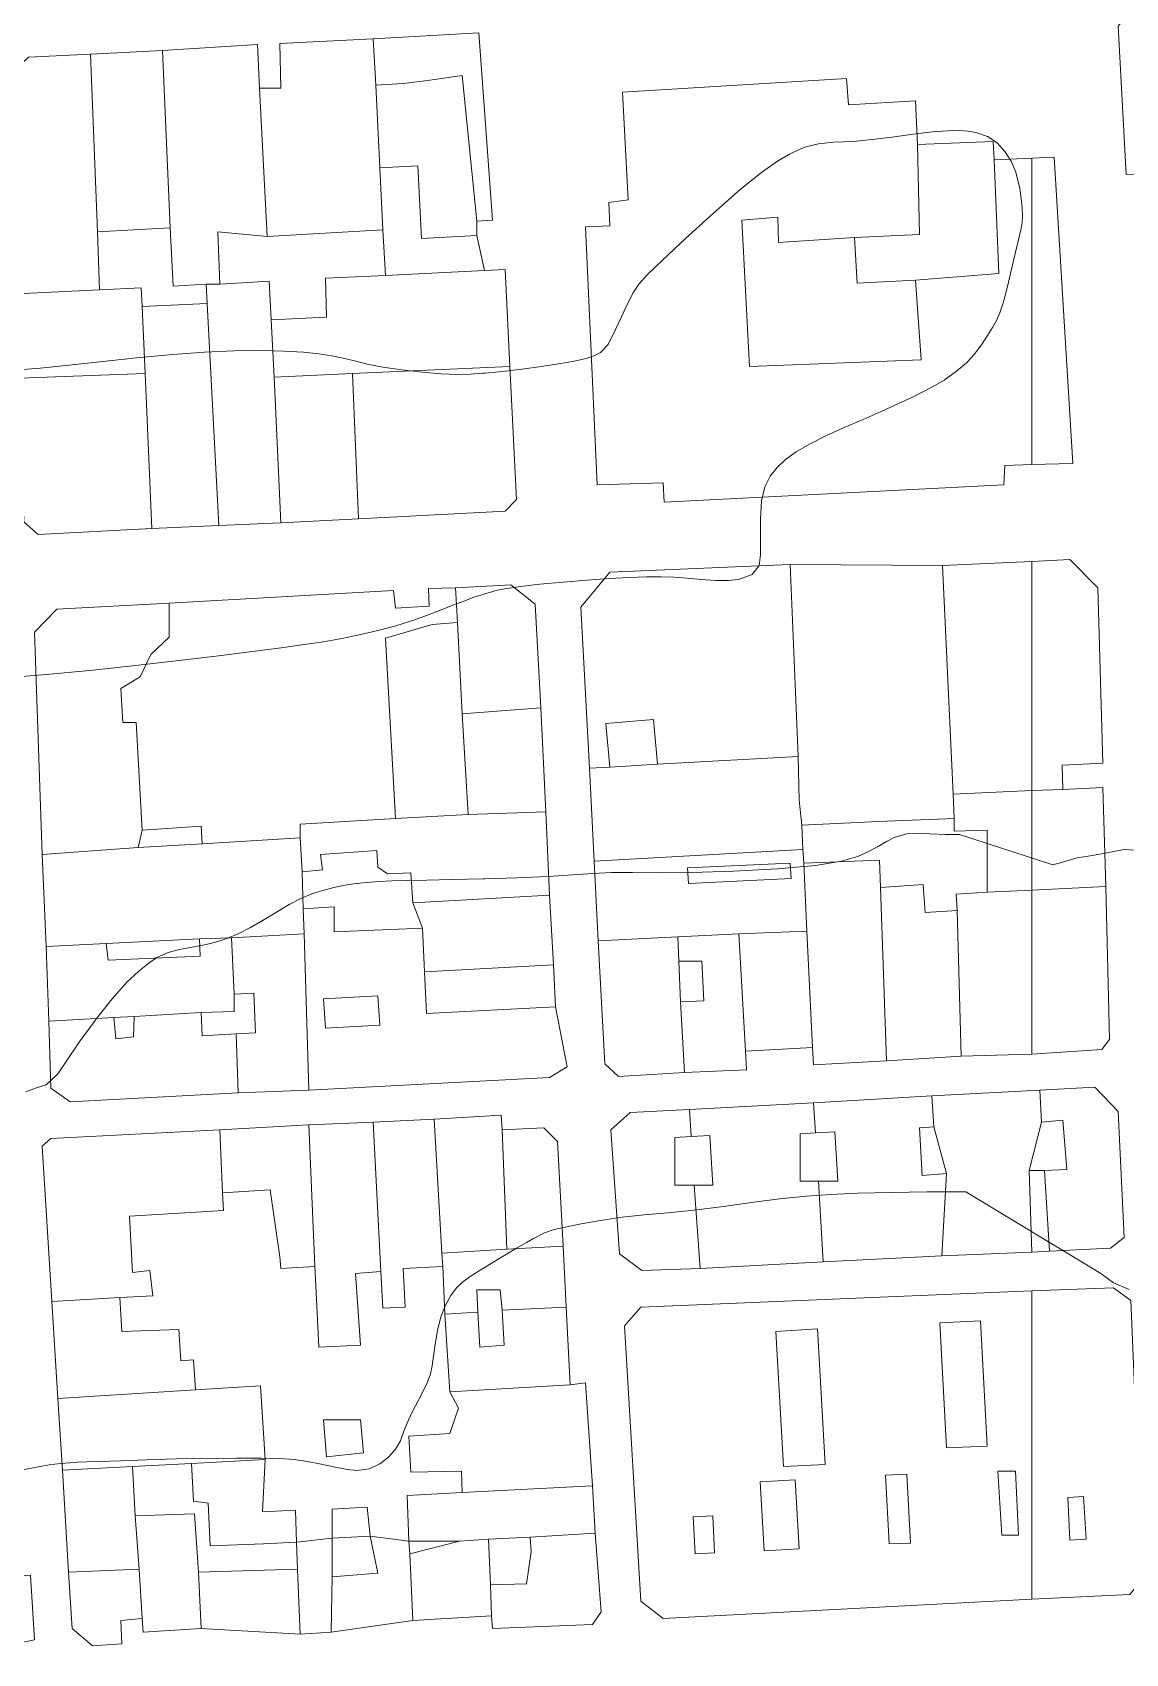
# Model space of a CAD drawing. Header units: kilometres. Extents: x 1172416 to 1173653, y 1051621 to 1052799.
# Drawn here: x 1172868.7 to 1173009.6, y 1052061.4 to 1052270.3 of the extents above; entities that cross this region are included whole.
import ezdxf

# ---------------------------------------------------------------- set-up
doc = ezdxf.new("R2010")
doc.units = ezdxf.units.KM
doc.header["$MEASUREMENT"] = 0
doc.layers.add('edificios', color=44, linetype='Continuous', lineweight=5)
doc.layers.add('terreno', color=7, linetype='Continuous')

msp = doc.modelspace()

# ---------------------------------------------------------------- linework, layer by layer
at = {"layer": 'edificios', "elevation": 50}
for points in [[(1173042.125, 1052253.50001), (1173009.625, 1052252.00001), (1173008.625, 1052271.125), (1173011.625, 1052274.875), (1173040.75, 1052276.625), (1173042.125, 1052253.50001)], [(1172913, 1052263.50001), (1172912.625, 1052269.50001), (1172926.25, 1052270.25001), (1172928, 1052246.125), (1172926, 1052246.00001), (1172924.125, 1052264.75001), (1172919.625, 1052264.125), (1172916.5, 1052263.75001), (1172913, 1052263.50001)], [(1172876.25, 1052267.50001), (1172885.5, 1052268.00001), (1172886.5, 1052245.125), (1172877.125, 1052244.625), (1172876.25, 1052267.50001)], [(1172885.5, 1052268.00001), (1172897.75, 1052268.75001), (1172898, 1052263.125), (1172899, 1052244.00001), (1172892.625, 1052244.625), (1172892.875, 1052237.875), (1172891.125, 1052237.875), (1172886.875, 1052237.625), (1172886.5, 1052245.125), (1172885.5, 1052268.00001)], [(1172913, 1052263.50001), (1172913.5, 1052252.875), (1172913.875, 1052244.875), (1172899, 1052244.00001), (1172898, 1052263.125), (1172900.75, 1052263.125), (1172900.625, 1052268.875), (1172912.625, 1052269.50001), (1172913, 1052263.50001)], [(1172877.125, 1052244.625), (1172877.375, 1052237.125), (1172866.75, 1052236.625), (1172865.875, 1052264.875), (1172868.25, 1052267.125), (1172876.25, 1052267.50001), (1172877.125, 1052244.625)], [(1172913, 1052263.50001), (1172916.5, 1052263.75001), (1172919.625, 1052264.125), (1172924.125, 1052264.75001), (1172926, 1052246.00001), (1172926, 1052244.125), (1172918.875, 1052243.75001), (1172918.375, 1052253.125), (1172913.5, 1052252.875), (1172913, 1052263.50001)], [(1172992.625, 1052253.875), (1172997.5, 1052254.125), (1172997.5, 1052214.625), (1172994, 1052214.50001), (1172993.875, 1052212.00001), (1172950.125, 1052209.75001), (1172950, 1052212.25001), (1172941.5, 1052212.00001), (1172940, 1052245.25001), (1172943.125, 1052245.375), (1172943, 1052248.375), (1172945.5, 1052248.75001), (1172944.75, 1052262.625), (1172973.625, 1052264.375), (1172973.875, 1052261.00001), (1172982.5, 1052261.50001), (1172982.75, 1052255.875), (1172983, 1052244.25001), (1172974.625, 1052243.875), (1172964.875, 1052243.25001), (1172964.75, 1052246.50001), (1172960.125, 1052246.125), (1172961.125, 1052227.25001), (1172983.25, 1052228.125), (1172982.5, 1052238.375), (1172993.25, 1052239.25001), (1172992.625, 1052253.875)], [(1172982.75, 1052255.875), (1172992.5, 1052256.25001), (1172992.625, 1052253.875), (1172993.25, 1052239.25001), (1172982.5, 1052238.375), (1172975, 1052238.00001), (1172974.625, 1052243.875), (1172983, 1052244.25001), (1172982.75, 1052255.875)], [(1172997.5, 1052254.125), (1173000.375, 1052254.25001), (1173002.75, 1052214.75001), (1172997.5, 1052214.625), (1172997.5, 1052254.125)], [(1172913.5, 1052252.875), (1172918.375, 1052253.125), (1172918.875, 1052243.75001), (1172926, 1052244.125), (1172927, 1052239.625), (1172914.25, 1052239.00001), (1172913.875, 1052244.875), (1172913.5, 1052252.875)], [(1172886.5, 1052245.125), (1172886.875, 1052237.625), (1172891.125, 1052237.875), (1172891.25, 1052235.375), (1172882.875, 1052235.00001), (1172882.75, 1052237.375), (1172877.375, 1052237.125), (1172877.125, 1052244.625), (1172886.5, 1052245.125)], [(1172913.875, 1052244.875), (1172914.25, 1052239.00001), (1172906.5, 1052238.625), (1172906.625, 1052233.625), (1172899.5, 1052233.25001), (1172899.25, 1052238.25001), (1172892.875, 1052237.875), (1172892.625, 1052244.625), (1172899, 1052244.00001), (1172913.875, 1052244.875)], [(1172982.5, 1052238.375), (1172983.25, 1052228.125), (1172961.125, 1052227.25001), (1172960.125, 1052246.125), (1172964.75, 1052246.50001), (1172964.875, 1052243.25001), (1172974.625, 1052243.875), (1172975, 1052238.00001), (1172982.5, 1052238.375)], [(1172927, 1052239.625), (1172929.625, 1052239.75001), (1172930.25, 1052227.25001), (1172910, 1052226.375), (1172899.875, 1052225.875), (1172899.5, 1052233.25001), (1172906.625, 1052233.625), (1172906.5, 1052238.625), (1172914.25, 1052239.00001), (1172927, 1052239.625)], [(1172877.375, 1052237.125), (1172882.75, 1052237.375), (1172882.875, 1052235.00001), (1172883.25, 1052226.375), (1172867.125, 1052225.75001), (1172866.75, 1052236.625), (1172877.375, 1052237.125)], [(1172892.875, 1052237.875), (1172899.25, 1052238.25001), (1172899.5, 1052233.25001), (1172899.875, 1052225.875), (1172900.75, 1052207.125), (1172892.75, 1052206.75001), (1172891.25, 1052235.375), (1172891.125, 1052237.875), (1172892.875, 1052237.875)], [(1172891.25, 1052235.375), (1172892.75, 1052206.75001), (1172884.125, 1052206.375), (1172883.25, 1052226.375), (1172882.875, 1052235.00001), (1172891.25, 1052235.375)], [(1172883.25, 1052226.375), (1172884.125, 1052206.375), (1172869.5, 1052205.625), (1172867.625, 1052207.25001), (1172867.125, 1052225.75001), (1172883.25, 1052226.375)], [(1172910, 1052226.375), (1172910.75, 1052207.625), (1172900.75, 1052207.125), (1172899.875, 1052225.875), (1172910, 1052226.375)], [(1172930.25, 1052227.25001), (1172931.125, 1052210.125), (1172929.625, 1052208.625), (1172910.75, 1052207.625), (1172910, 1052226.375), (1172930.25, 1052227.25001)], [(1172966.375, 1052201.75001), (1172967.375, 1052177.00001), (1172949.25, 1052176.00001), (1172948.75, 1052181.75001), (1172942.625, 1052181.25001), (1172943.125, 1052175.625), (1172940.5, 1052175.50001), (1172939.375, 1052196.25001), (1172943.125, 1052200.75001), (1172966.375, 1052201.75001)], [(1172966.375, 1052201.75001), (1172986, 1052201.625), (1172987.375, 1052172.125), (1172987.5, 1052169.00001), (1172977.75, 1052168.625), (1172967.875, 1052168.125), (1172967.5, 1052171.375), (1172967.375, 1052177.00001), (1172966.375, 1052201.75001)], [(1172986, 1052201.625), (1172997.5, 1052202.125), (1172997.5, 1052172.625), (1172987.375, 1052172.125), (1172986, 1052201.625)], [(1172997.5, 1052202.125), (1173002.375, 1052202.375), (1173006, 1052198.75001), (1173006.625, 1052176.125), (1173001.375, 1052175.875), (1173001.5, 1052172.75001), (1172997.5, 1052172.625), (1172997.5, 1052202.125)], [(1172923.5, 1052194.25001), (1172923.25, 1052198.75001), (1172930.375, 1052199.125), (1172933.5, 1052196.625), (1172934.25, 1052183.25001), (1172924.125, 1052182.50001), (1172923.5, 1052194.25001)], [(1172882.875, 1052167.50001), (1172882.375, 1052165.25001), (1172870, 1052164.375), (1172869, 1052193.00001), (1172871.875, 1052196.00001), (1172886.375, 1052196.75001), (1172886.375, 1052192.375), (1172884, 1052190.125), (1172882.625, 1052187.25001), (1172880.125, 1052185.75001), (1172880.375, 1052181.375), (1172882.125, 1052181.375), (1172882.875, 1052167.50001)], [(1172886.375, 1052196.75001), (1172915.25, 1052198.375), (1172915.5, 1052196.125), (1172919.875, 1052196.375), (1172919.75, 1052198.625), (1172923.25, 1052198.75001), (1172923.5, 1052194.25001), (1172920.25, 1052194.00001), (1172914.25, 1052192.25001), (1172915.5, 1052169.00001), (1172903.25, 1052168.25001), (1172903.25, 1052166.50001), (1172890.625, 1052165.75001), (1172890.5, 1052168.00001), (1172882.875, 1052167.50001), (1172882.125, 1052181.375), (1172880.375, 1052181.375), (1172880.125, 1052185.75001), (1172882.625, 1052187.25001), (1172884, 1052190.125), (1172886.375, 1052192.375), (1172886.375, 1052196.75001)], [(1172924.125, 1052182.50001), (1172924.875, 1052169.50001), (1172915.5, 1052169.00001), (1172914.25, 1052192.25001), (1172920.25, 1052194.00001), (1172923.5, 1052194.25001), (1172924.125, 1052182.50001)], [(1172934.25, 1052183.25001), (1172934.875, 1052169.875), (1172924.875, 1052169.50001), (1172924.125, 1052182.50001), (1172934.25, 1052183.25001)], [(1172949.25, 1052176.00001), (1172943.125, 1052175.625), (1172942.625, 1052181.25001), (1172948.75, 1052181.75001), (1172949.25, 1052176.00001)], [(1172967.375, 1052177.00001), (1172967.5, 1052171.375), (1172967.875, 1052168.125), (1172968, 1052165.00001), (1172941.125, 1052163.50001), (1172940.5, 1052175.50001), (1172943.125, 1052175.625), (1172949.25, 1052176.00001), (1172967.375, 1052177.00001)], [(1172997.5, 1052172.625), (1172997.5, 1052159.75001), (1172991.75, 1052159.50001), (1172991.75, 1052167.50001), (1172987.5, 1052167.375), (1172987.5, 1052169.00001), (1172987.375, 1052172.125), (1172997.5, 1052172.625)], [(1173001.5, 1052172.75001), (1173006.625, 1052173.00001), (1173007, 1052160.25001), (1172997.5, 1052159.75001), (1172997.5, 1052172.625), (1173001.5, 1052172.75001)], [(1172934.875, 1052169.875), (1172935.375, 1052159.125), (1172917.75, 1052158.125), (1172917.5, 1052162.00001), (1172914.5, 1052161.875), (1172913.25, 1052162.75001), (1172913.125, 1052164.875), (1172905.875, 1052164.375), (1172906.125, 1052162.375), (1172903.5, 1052162.125), (1172903.25, 1052166.50001), (1172903.25, 1052168.25001), (1172915.5, 1052169.00001), (1172924.875, 1052169.50001), (1172934.875, 1052169.875)], [(1172890.625, 1052165.75001), (1172882.375, 1052165.25001), (1172882.875, 1052167.50001), (1172890.5, 1052168.00001), (1172890.625, 1052165.75001)], [(1172987.5, 1052169.00001), (1172987.5, 1052167.375), (1172991.75, 1052167.50001), (1172991.75, 1052159.50001), (1172987.75, 1052159.25001), (1172987.875, 1052157.125), (1172983.75, 1052156.875), (1172983.5, 1052160.50001), (1172978, 1052160.125), (1172977.875, 1052163.625), (1172968.125, 1052163.25001), (1172968, 1052165.00001), (1172967.875, 1052168.125), (1172977.75, 1052168.625), (1172987.5, 1052169.00001)], [(1172903.25, 1052166.50001), (1172903.5, 1052162.125), (1172903.625, 1052157.375), (1172903.75, 1052154.125), (1172894.375, 1052153.625), (1172890.25, 1052153.50001), (1172878.25, 1052152.875), (1172870.5, 1052152.50001), (1172870, 1052164.375), (1172882.375, 1052165.25001), (1172890.625, 1052165.75001), (1172903.25, 1052166.50001)], [(1172917.75, 1052158.125), (1172919, 1052154.875), (1172907.625, 1052154.375), (1172907.625, 1052157.625), (1172903.625, 1052157.375), (1172903.5, 1052162.125), (1172906.125, 1052162.375), (1172905.875, 1052164.375), (1172913.125, 1052164.875), (1172913.25, 1052162.75001), (1172914.5, 1052161.875), (1172917.5, 1052162.00001), (1172917.75, 1052158.125)], [(1172968, 1052165.00001), (1172968.125, 1052163.25001), (1172968.5, 1052154.50001), (1172959.75, 1052154.125), (1172951.875, 1052153.75001), (1172941.625, 1052153.25001), (1172941.125, 1052163.50001), (1172968, 1052165.00001)], [(1172978, 1052160.125), (1172978.75, 1052137.75001), (1172969.375, 1052137.25001), (1172969.25, 1052139.50001), (1172968.5, 1052154.50001), (1172968.125, 1052163.25001), (1172977.875, 1052163.625), (1172978, 1052160.125)], [(1172953.25, 1052160.625), (1172966.5, 1052161.25001), (1172966.375, 1052163.25001), (1172953.125, 1052162.625), (1172953.25, 1052160.625)], [(1172953.25, 1052160.625), (1172953.125, 1052162.625), (1172966.375, 1052163.25001), (1172966.5, 1052161.25001), (1172953.25, 1052160.625)], [(1172987.875, 1052157.125), (1172988.375, 1052138.375), (1172978.75, 1052137.75001), (1172978, 1052160.125), (1172983.5, 1052160.50001), (1172983.75, 1052156.875), (1172987.875, 1052157.125)], [(1172997.5, 1052159.75001), (1172997.5, 1052138.625), (1172988.375, 1052138.375), (1172987.875, 1052157.125), (1172987.75, 1052159.25001), (1172991.75, 1052159.50001), (1172997.5, 1052159.75001)], [(1173007, 1052160.25001), (1173007.5, 1052140.50001), (1173006.5, 1052139.25001), (1172997.5, 1052138.625), (1172997.5, 1052159.75001), (1173007, 1052160.25001)], [(1172919, 1052154.875), (1172919.25, 1052149.25001), (1172919.5, 1052143.875), (1172936.125, 1052144.75001), (1172937.625, 1052137.00001), (1172935.375, 1052135.625), (1172904.375, 1052134.00001), (1172903.75, 1052154.125), (1172903.625, 1052157.375), (1172907.625, 1052157.625), (1172907.625, 1052154.375), (1172919, 1052154.875)], [(1172935.375, 1052159.125), (1172935.875, 1052150.125), (1172919.25, 1052149.25001), (1172919, 1052154.875), (1172917.75, 1052158.125), (1172935.375, 1052159.125)], [(1172894.375, 1052153.625), (1172894.75, 1052146.375), (1172894.75, 1052144.125), (1172890.5, 1052144.00001), (1172881.875, 1052143.50001), (1172879.25, 1052143.375), (1172870.875, 1052142.875), (1172870.5, 1052152.50001), (1172878.25, 1052152.875), (1172878.5, 1052150.75001), (1172890.375, 1052151.25001), (1172890.25, 1052153.50001), (1172894.375, 1052153.625)], [(1172890.25, 1052153.50001), (1172890.375, 1052151.25001), (1172878.5, 1052150.75001), (1172878.25, 1052152.875), (1172890.25, 1052153.50001)], [(1172903.75, 1052154.125), (1172904.375, 1052134.00001), (1172895.25, 1052133.625), (1172895, 1052141.25001), (1172897.5, 1052141.375), (1172897.25, 1052146.50001), (1172894.75, 1052146.375), (1172894.375, 1052153.625), (1172903.75, 1052154.125)], [(1172951.875, 1052153.75001), (1172952, 1052150.625), (1172952.25, 1052145.375), (1172952.75, 1052136.25001), (1172944.25, 1052135.75001), (1172942.5, 1052137.375), (1172941.625, 1052153.25001), (1172951.875, 1052153.75001)], [(1172959.75, 1052154.125), (1172960.625, 1052139.00001), (1172960.75, 1052136.625), (1172952.75, 1052136.25001), (1172952.25, 1052145.375), (1172955.25, 1052145.50001), (1172955, 1052150.625), (1172952, 1052150.625), (1172951.875, 1052153.75001), (1172959.75, 1052154.125)], [(1172968.5, 1052154.50001), (1172969.25, 1052139.50001), (1172960.625, 1052139.00001), (1172959.75, 1052154.125), (1172968.5, 1052154.50001)], [(1172935.875, 1052150.125), (1172936.125, 1052144.75001), (1172919.5, 1052143.875), (1172919.25, 1052149.25001), (1172935.875, 1052150.125)], [(1172952.25, 1052145.375), (1172952, 1052150.625), (1172955, 1052150.625), (1172955.25, 1052145.50001), (1172952.25, 1052145.375)], [(1172894.75, 1052146.375), (1172897.25, 1052146.50001), (1172897.5, 1052141.375), (1172895, 1052141.25001), (1172890.625, 1052141.00001), (1172890.5, 1052144.00001), (1172894.75, 1052144.125), (1172894.75, 1052146.375)], [(1172906.5, 1052142.00001), (1172913.5, 1052142.375), (1172913.25, 1052146.125), (1172906.25, 1052145.75001), (1172906.5, 1052142.00001)], [(1172906.5, 1052142.00001), (1172906.25, 1052145.75001), (1172913.25, 1052146.125), (1172913.5, 1052142.375), (1172906.5, 1052142.00001)], [(1172890.5, 1052144.00001), (1172890.625, 1052141.00001), (1172895, 1052141.25001), (1172895.25, 1052133.625), (1172873.625, 1052132.50001), (1172871.125, 1052134.25001), (1172870.875, 1052142.875), (1172879.25, 1052143.375), (1172879.5, 1052140.625), (1172881.75, 1052140.875), (1172881.875, 1052143.50001), (1172890.5, 1052144.00001)], [(1172881.875, 1052143.50001), (1172881.75, 1052140.875), (1172879.5, 1052140.625), (1172879.25, 1052143.375), (1172881.875, 1052143.50001)], [(1172998.75, 1052129.875), (1172998.5, 1052134.00001), (1173005.625, 1052134.375), (1173008.625, 1052131.25001), (1173009.375, 1052115.00001), (1173007.625, 1052113.625), (1172999.75, 1052113.25001), (1172999.125, 1052123.625), (1173002, 1052123.75001), (1173001.5, 1052130.125), (1172998.75, 1052129.875)], [(1172953.375, 1052131.50001), (1172969.375, 1052132.375), (1172969.625, 1052128.50001), (1172967.625, 1052128.375), (1172967.625, 1052122.25001), (1172970, 1052122.25001), (1172970.625, 1052111.875), (1172954.75, 1052111.00001), (1172954, 1052121.75001), (1172956.375, 1052121.75001), (1172956, 1052128.125), (1172953.625, 1052128.00001), (1172953.375, 1052131.50001)], [(1172969.375, 1052132.375), (1172984.625, 1052133.25001), (1172984.875, 1052129.25001), (1172983, 1052129.125), (1172983.375, 1052123.00001), (1172986.5, 1052123.25001), (1172985.875, 1052112.625), (1172970.625, 1052111.875), (1172970, 1052122.25001), (1172972.5, 1052122.25001), (1172972.125, 1052128.625), (1172969.625, 1052128.50001), (1172969.375, 1052132.375)], [(1172984.625, 1052133.25001), (1172998.5, 1052134.00001), (1172998.75, 1052129.875), (1172997.125, 1052123.625), (1172997.5, 1052113.125), (1172985.875, 1052112.625), (1172986.5, 1052123.25001), (1172984.875, 1052129.25001), (1172984.625, 1052133.25001)], [(1172904.375, 1052129.50001), (1172912.625, 1052129.875), (1172913.625, 1052110.625), (1172910.375, 1052110.375), (1172911, 1052101.125), (1172905.625, 1052100.875), (1172905.25, 1052108.75001), (1172905.125, 1052111.25001), (1172904.375, 1052129.50001)], [(1172912.625, 1052129.875), (1172920.5, 1052130.25001), (1172921.5, 1052113.00001), (1172921.625, 1052111.25001), (1172916.5, 1052111.00001), (1172916.75, 1052106.00001), (1172913.875, 1052105.875), (1172913.625, 1052110.625), (1172912.625, 1052129.875)], [(1172920.5, 1052130.25001), (1172929.125, 1052130.75001), (1172929.25, 1052128.875), (1172929.875, 1052113.50001), (1172921.5, 1052113.00001), (1172920.5, 1052130.25001)], [(1172953.625, 1052128.00001), (1172951.5, 1052127.875), (1172951.5, 1052121.75001), (1172954, 1052121.75001), (1172954.75, 1052111.00001), (1172947.25, 1052110.75001), (1172944.375, 1052112.875), (1172943.25, 1052128.875), (1172945.75, 1052131.125), (1172953.375, 1052131.50001), (1172953.625, 1052128.00001)], [(1172998.75, 1052129.875), (1173001.5, 1052130.125), (1173002, 1052123.75001), (1172999.125, 1052123.625), (1172997.125, 1052123.625), (1172998.75, 1052129.875)], [(1172893.25, 1052120.75001), (1172893.375, 1052118.50001), (1172881.25, 1052117.75001), (1172881.625, 1052110.50001), (1172883.875, 1052110.75001), (1172884.25, 1052107.50001), (1172880, 1052107.25001), (1172871.25, 1052106.75001), (1172870, 1052126.75001), (1172871.125, 1052127.75001), (1172892.875, 1052128.875), (1172893.25, 1052120.75001)], [(1172892.875, 1052128.875), (1172904.375, 1052129.50001), (1172905.125, 1052111.25001), (1172900.75, 1052111.00001), (1172900.625, 1052112.50001), (1172899.375, 1052121.125), (1172893.25, 1052120.75001), (1172892.875, 1052128.875)], [(1172929.25, 1052128.875), (1172934.625, 1052129.125), (1172936.375, 1052127.375), (1172937.125, 1052113.875), (1172929.875, 1052113.50001), (1172929.25, 1052128.875)], [(1172953.625, 1052128.00001), (1172956, 1052128.125), (1172956.375, 1052121.75001), (1172954, 1052121.75001), (1172951.5, 1052121.75001), (1172951.5, 1052127.875), (1172953.625, 1052128.00001)], [(1172969.625, 1052128.50001), (1172972.125, 1052128.625), (1172972.5, 1052122.25001), (1172970, 1052122.25001), (1172967.625, 1052122.25001), (1172967.625, 1052128.375), (1172969.625, 1052128.50001)], [(1172986.5, 1052123.25001), (1172983.375, 1052123.00001), (1172983, 1052129.125), (1172984.875, 1052129.25001), (1172986.5, 1052123.25001)], [(1172999.125, 1052123.625), (1172999.75, 1052113.25001), (1172997.5, 1052113.125), (1172997.125, 1052123.625), (1172999.125, 1052123.625)], [(1172905.125, 1052111.25001), (1172905.25, 1052108.75001), (1172905.625, 1052100.875), (1172911, 1052101.125), (1172910.375, 1052110.375), (1172913.625, 1052110.625), (1172913.875, 1052105.875), (1172916.75, 1052106.00001), (1172916.5, 1052111.00001), (1172921.625, 1052111.25001), (1172921.875, 1052105.125), (1172922.5, 1052095.125), (1172923.625, 1052093.00001), (1172922.5, 1052089.75001), (1172917.25, 1052089.375), (1172917.5, 1052084.75001), (1172924, 1052084.875), (1172924.125, 1052082.125), (1172917, 1052081.75001), (1172917.25, 1052075.875), (1172912.25, 1052076.50001), (1172911.875, 1052080.25001), (1172907.375, 1052080.00001), (1172907.375, 1052076.25001), (1172902.75, 1052075.75001), (1172902.625, 1052079.875), (1172898.375, 1052079.625), (1172898.75, 1052086.375), (1172898.125, 1052095.875), (1172889.75, 1052095.375), (1172889.5, 1052099.25001), (1172887.875, 1052099.125), (1172887.625, 1052103.125), (1172880.25, 1052102.875), (1172880, 1052107.25001), (1172884.25, 1052107.50001), (1172883.875, 1052110.75001), (1172881.625, 1052110.50001), (1172881.25, 1052117.75001), (1172893.375, 1052118.50001), (1172893.25, 1052120.75001), (1172899.375, 1052121.125), (1172900.625, 1052112.50001), (1172900.75, 1052111.00001), (1172905.125, 1052111.25001)], [(1172937.125, 1052113.875), (1172937.5, 1052106.00001), (1172929.25, 1052105.625), (1172929, 1052108.25001), (1172926, 1052108.25001), (1172926.125, 1052105.375), (1172921.875, 1052105.125), (1172921.625, 1052111.25001), (1172921.5, 1052113.00001), (1172929.875, 1052113.50001), (1172937.125, 1052113.875)], [(1172880, 1052107.25001), (1172880.25, 1052102.875), (1172887.625, 1052103.125), (1172887.875, 1052099.125), (1172889.5, 1052099.25001), (1172889.75, 1052095.375), (1172872, 1052094.25001), (1172871.25, 1052106.75001), (1172880, 1052107.25001)], [(1172929.25, 1052105.625), (1172929.5, 1052101.125), (1172926.375, 1052100.875), (1172926.125, 1052105.375), (1172926, 1052108.25001), (1172929, 1052108.25001), (1172929.25, 1052105.625)], [(1172997.5, 1052068.375), (1172950, 1052065.875), (1172947.125, 1052068.125), (1172945, 1052103.625), (1172947.125, 1052106.00001), (1172997.5, 1052108.125), (1172997.5, 1052068.375)], [(1172997.5, 1052108.125), (1173008, 1052108.50001), (1173010.25, 1052106.875), (1173011.75, 1052071.00001), (1173010.125, 1052069.00001), (1172997.5, 1052068.375), (1172997.5, 1052108.125)], [(1172937.5, 1052106.00001), (1172938, 1052096.00001), (1172922.5, 1052095.125), (1172921.875, 1052105.125), (1172926.125, 1052105.375), (1172926.375, 1052100.875), (1172929.5, 1052101.125), (1172929.25, 1052105.625), (1172937.5, 1052106.00001)], [(1172965.5, 1052085.50001), (1172970.875, 1052085.75001), (1172969.875, 1052103.25001), (1172964.5, 1052102.875), (1172965.5, 1052085.50001)], [(1172965.5, 1052085.50001), (1172964.5, 1052102.875), (1172969.875, 1052103.25001), (1172970.875, 1052085.75001), (1172965.5, 1052085.50001)], [(1172986.5, 1052087.875), (1172991.75, 1052088.125), (1172990.875, 1052104.25001), (1172985.625, 1052104.00001), (1172986.5, 1052087.875)], [(1172986.5, 1052087.875), (1172985.625, 1052104.00001), (1172990.875, 1052104.25001), (1172991.75, 1052088.125), (1172986.5, 1052087.875)], [(1172889.75, 1052095.375), (1172898.125, 1052095.875), (1172898.75, 1052086.375), (1172889.25, 1052085.875), (1172881.625, 1052085.50001), (1172872.625, 1052085.00001), (1172872, 1052094.25001), (1172889.75, 1052095.375)], [(1172938, 1052096.00001), (1172940, 1052096.25001), (1172940.875, 1052083.00001), (1172924.125, 1052082.125), (1172924, 1052084.875), (1172917.5, 1052084.75001), (1172917.25, 1052089.375), (1172922.5, 1052089.75001), (1172923.625, 1052093.00001), (1172922.5, 1052095.125), (1172938, 1052096.00001)], [(1172906.625, 1052086.75001), (1172911.375, 1052087.25001), (1172911, 1052091.50001), (1172906.25, 1052091.50001), (1172906.625, 1052086.75001)], [(1172906.625, 1052086.75001), (1172906.25, 1052091.50001), (1172911, 1052091.50001), (1172911.375, 1052087.25001), (1172906.625, 1052086.75001)], [(1172898.75, 1052086.375), (1172898.375, 1052079.625), (1172902.625, 1052079.875), (1172902.75, 1052075.75001), (1172898.5, 1052075.50001), (1172891.625, 1052075.25001), (1172891.375, 1052080.75001), (1172889.5, 1052081.00001), (1172889.25, 1052085.875), (1172898.75, 1052086.375)], [(1172881.625, 1052085.50001), (1172882, 1052079.125), (1172882.5, 1052072.25001), (1172873.375, 1052071.875), (1172872.625, 1052085.00001), (1172881.625, 1052085.50001)], [(1172889.25, 1052085.875), (1172889.5, 1052081.00001), (1172891.375, 1052080.75001), (1172891.625, 1052075.25001), (1172898.5, 1052075.50001), (1172902.75, 1052075.75001), (1172902.875, 1052072.25001), (1172890.125, 1052071.875), (1172889.625, 1052079.375), (1172882, 1052079.125), (1172881.625, 1052085.50001), (1172889.25, 1052085.875)], [(1172979.125, 1052075.50001), (1172981.875, 1052075.625), (1172981.375, 1052084.50001), (1172978.625, 1052084.375), (1172979.125, 1052075.50001)], [(1172979.125, 1052075.50001), (1172978.625, 1052084.375), (1172981.375, 1052084.50001), (1172981.875, 1052075.625), (1172979.125, 1052075.50001)], [(1172995.75, 1052076.625), (1172995.375, 1052084.875), (1172993.125, 1052084.875), (1172993.625, 1052076.625), (1172995.75, 1052076.625)], [(1172995.75, 1052076.625), (1172993.625, 1052076.625), (1172993.125, 1052084.875), (1172995.375, 1052084.875), (1172995.75, 1052076.625)], [(1172940.875, 1052083.00001), (1172941.25, 1052076.875), (1172932.875, 1052076.375), (1172927.5, 1052076.125), (1172923.75, 1052075.875), (1172917.25, 1052075.875), (1172917, 1052081.75001), (1172924.125, 1052082.125), (1172940.875, 1052083.00001)], [(1172963, 1052074.625), (1172967.5, 1052074.875), (1172967, 1052083.75001), (1172962.5, 1052083.50001), (1172963, 1052074.625)], [(1172963, 1052074.625), (1172962.5, 1052083.50001), (1172967, 1052083.75001), (1172967.5, 1052074.875), (1172963, 1052074.625)], [(1172912.25, 1052076.50001), (1172907.375, 1052076.25001), (1172907.375, 1052080.00001), (1172911.875, 1052080.25001), (1172912.25, 1052076.50001)], [(1173002.375, 1052076.00001), (1173004.5, 1052076.125), (1173004.125, 1052081.625), (1173002.125, 1052081.50001), (1173002.375, 1052076.00001)], [(1173002.375, 1052076.00001), (1173002.125, 1052081.50001), (1173004.125, 1052081.625), (1173004.5, 1052076.125), (1173002.375, 1052076.00001)], [(1172882, 1052079.125), (1172889.625, 1052079.375), (1172890.125, 1052071.875), (1172890.5, 1052064.625), (1172883, 1052064.125), (1172882.875, 1052065.875), (1172882.5, 1052072.25001), (1172882, 1052079.125)], [(1172954.125, 1052074.25001), (1172956.625, 1052074.375), (1172956.375, 1052079.125), (1172953.875, 1052079.00001), (1172954.125, 1052074.25001)], [(1172954.125, 1052074.25001), (1172953.875, 1052079.00001), (1172956.375, 1052079.125), (1172956.625, 1052074.375), (1172954.125, 1052074.25001)], [(1172907.375, 1052076.25001), (1172907.375, 1052071.25001), (1172907.25, 1052064.125), (1172903.25, 1052063.875), (1172902.875, 1052072.25001), (1172902.75, 1052075.75001), (1172907.375, 1052076.25001)], [(1172917.25, 1052075.875), (1172917.375, 1052074.25001), (1172917.75, 1052065.625), (1172907.25, 1052064.125), (1172907.375, 1052071.25001), (1172913.25, 1052071.75001), (1172912.25, 1052076.50001), (1172917.25, 1052075.875)], [(1172912.25, 1052076.50001), (1172913.25, 1052071.75001), (1172907.375, 1052071.25001), (1172907.375, 1052076.25001), (1172912.25, 1052076.50001)], [(1172923.75, 1052075.875), (1172917.375, 1052074.25001), (1172917.25, 1052075.875), (1172923.75, 1052075.875)], [(1172927.5, 1052076.125), (1172927.75, 1052070.25001), (1172927.875, 1052066.25001), (1172917.75, 1052065.625), (1172917.375, 1052074.25001), (1172923.75, 1052075.875), (1172927.5, 1052076.125)], [(1172932.875, 1052076.375), (1172933, 1052074.50001), (1172932.375, 1052070.375), (1172927.75, 1052070.25001), (1172927.5, 1052076.125), (1172932.875, 1052076.375)], [(1172941.25, 1052076.875), (1172942, 1052066.75001), (1172940.875, 1052065.125), (1172928, 1052064.625), (1172927.875, 1052066.25001), (1172927.75, 1052070.25001), (1172932.375, 1052070.375), (1172933, 1052074.50001), (1172932.875, 1052076.375), (1172941.25, 1052076.875)], [(1172868.5, 1052071.50001), (1172869, 1052063.125), (1172860.5, 1052061.375), (1172860.25, 1052069.25001), (1172862.375, 1052069.375), (1172862.625, 1052065.625), (1172864.25, 1052065.625), (1172863.75, 1052071.125), (1172868.5, 1052071.50001)], [(1172882.5, 1052072.25001), (1172882.875, 1052065.875), (1172880.125, 1052065.625), (1172880.25, 1052062.625), (1172876.5, 1052062.375), (1172873.875, 1052064.625), (1172873.375, 1052071.875), (1172882.5, 1052072.25001)], [(1172902.875, 1052072.25001), (1172903.25, 1052063.875), (1172890.5, 1052064.625), (1172890.125, 1052071.875), (1172902.875, 1052072.25001)]]:
    msp.add_lwpolyline(points, dxfattribs=at)
at = {"layer": 'terreno', "lineweight": 0, "ltscale": 2090}
for points, elevation in [([(1172865.38106, 1052187.11984), (1172870.4984, 1052187.54954), (1172876.16323, 1052188.09679), (1172882.01372, 1052188.7219), (1172887.6431, 1052189.36599), (1172892.7056, 1052189.97545), (1172897.09634, 1052190.52782), (1172900.76935, 1052191.00584), (1172903.73768, 1052191.4086), (1172906.24909, 1052191.78824), (1172908.6073, 1052192.20818), (1172911.03612, 1052192.71445), (1172913.42167, 1052193.27753), (1172915.56418, 1052193.84448), (1172917.32781, 1052194.37967), (1172918.81852, 1052194.8966), (1172920.20418, 1052195.42406), (1172921.61271, 1052195.97561), (1172923.01426, 1052196.52512), (1172924.34199, 1052197.03231), (1172925.54407, 1052197.4659), (1172926.63245, 1052197.83096), (1172926.86818, 1052197.90386), (1172927.63708, 1052198.14162), (1172928.62889, 1052198.41323), (1172929.8628, 1052198.66496), (1172931.63374, 1052198.91816), (1172931.98358, 1052198.95595), (1172934.12966, 1052199.18773), (1172937.0976, 1052199.45749), (1172940.17465, 1052199.70574), (1172943.05188, 1052199.91307), (1172945.62935, 1052200.065), (1172947.8621, 1052200.14934), (1172949.7442, 1052200.15505), (1172951.42961, 1052200.09185), (1172953.11527, 1052199.96964), (1172954.93013, 1052199.81003), (1172956.75184, 1052199.68144), (1172958.39303, 1052199.66303), (1172959.70743, 1052199.81213), (1172961.45959, 1052200.44928), (1172962.35223, 1052201.62149), (1172962.52001, 1052202.96934), (1172962.53824, 1052205.07957), (1172962.5417, 1052207.57375), (1172962.6868, 1052209.93157), (1172963.10039, 1052211.75561), (1172963.7741, 1052213.12381), (1172964.66502, 1052214.23201), (1172965.75538, 1052215.25212), (1172967.11287, 1052216.24747), (1172968.8313, 1052217.25749), (1172970.95359, 1052218.30738), (1172973.33078, 1052219.37844), (1172975.76502, 1052220.43978), (1172978.08145, 1052221.46257), (1172980.20911, 1052222.42847), (1172982.1001, 1052223.32128), (1172983.71846, 1052224.13081), (1172985.07219, 1052224.85714), (1172986.18124, 1052225.50931), (1172987.80609, 1052226.6469), (1172989.07006, 1052227.74982), (1172989.6991, 1052228.40177), (1172990.36741, 1052229.20692), (1172991.08487, 1052230.1983), (1172991.79795, 1052231.27268), (1172992.43128, 1052232.28867), (1172992.93818, 1052233.18208), (1172993.37459, 1052234.18016), (1172993.82211, 1052235.58533), (1172994.33797, 1052237.56984), (1172994.87068, 1052239.79946), (1172995.34642, 1052241.80879), (1172995.70575, 1052243.25355), (1172996.12557, 1052245.02861), (1172996.23, 1052245.80013), (1172996.26902, 1052246.66136), (1172996.23328, 1052247.68427), (1172996.12065, 1052248.89883), (1172995.94274, 1052250.17709), (1172995.44789, 1052252.29594), (1172994.80527, 1052253.72006), (1172994.00339, 1052254.97543), (1172993.01329, 1052256.06593), (1172991.79337, 1052256.89432), (1172990.25583, 1052257.42224), (1172989.29504, 1052257.57781), (1172988.14059, 1052257.65947), (1172986.66159, 1052257.63962), (1172984.70719, 1052257.48258), (1172982.21844, 1052257.17903), (1172979.49595, 1052256.81341), (1172976.93525, 1052256.49555), (1172974.84599, 1052256.30586), (1172973.21032, 1052256.21128), (1172971.92351, 1052256.15033), (1172970.00932, 1052255.95146), (1172968.387, 1052255.56393), (1172967.44462, 1052255.20154), (1172966.26823, 1052254.62006), (1172964.73534, 1052253.7109), (1172962.68288, 1052252.2693), (1172959.93691, 1052250.06546), (1172956.47472, 1052247.03124), (1172952.87073, 1052243.73834), (1172949.85158, 1052240.9172), (1172947.94294, 1052239.08424), (1172946.86343, 1052237.88317), (1172946.13065, 1052236.7417), (1172945.36158, 1052235.23705), (1172944.56933, 1052233.55028), (1172943.8664, 1052232.01292), (1172942.89318, 1052230.09929), (1172941.93589, 1052229.06879), (1172941.18572, 1052228.6623), (1172940.08036, 1052228.29316), (1172938.52389, 1052227.93893), (1172936.56636, 1052227.59485), (1172934.29078, 1052227.2563), (1172931.85413, 1052226.93302), (1172931.80715, 1052226.92678), (1172929.31935, 1052226.63225), (1172927.06126, 1052226.40378), (1172926.73633, 1052226.38051), (1172925.16577, 1052226.26801), (1172923.38979, 1052226.23779), (1172921.39427, 1052226.32156), (1172918.95719, 1052226.52129), (1172916.32867, 1052226.81415), (1172913.87684, 1052227.17583), (1172911.87686, 1052227.5746), (1172910.23689, 1052227.97804), (1172908.77509, 1052228.34629), (1172907.30958, 1052228.65053), (1172905.66035, 1052228.89491), (1172903.65132, 1052229.08864), (1172901.14249, 1052229.23404), (1172898.14997, 1052229.30619), (1172894.7239, 1052229.27034), (1172890.92444, 1052229.10174), (1172886.84053, 1052228.80983), (1172882.56609, 1052228.41201), (1172878.20401, 1052227.9368), (1172873.88198, 1052227.45277), (1172869.73262, 1052227.03854), (1172865.86779, 1052226.73263)], 40), ([(1172867.91614, 1052133.75414), (1172869.28866, 1052134.31052), (1172870.49998, 1052134.68916), (1172872.03758, 1052136.09336), (1172873.07628, 1052137.68626), (1172874.75997, 1052140.15422), (1172876.81001, 1052142.98588), (1172876.85373, 1052143.04609), (1172878.99921, 1052145.77919), (1172880.89858, 1052147.88811), (1172882.39119, 1052149.29211), (1172882.49076, 1052149.38658), (1172883.77213, 1052150.40557), (1172884.75911, 1052151.07119), (1172886.22108, 1052151.74399), (1172887.68053, 1052152.09977), (1172889.79187, 1052152.48856), (1172891.11868, 1052152.76471), (1172892.51113, 1052153.11818), (1172893.90112, 1052153.57265), (1172895.32446, 1052154.16627), (1172896.83998, 1052154.94033), (1172898.48062, 1052155.90498), (1172900.17292, 1052156.94488), (1172901.81357, 1052157.90953), (1172903.33008, 1052158.6846), (1172904.75741, 1052159.28025), (1172906.16237, 1052159.74177), (1172907.59077, 1052160.10841), (1172909.03453, 1052160.3941), (1172910.46562, 1052160.61075), (1172911.88199, 1052160.76931), (1172913.37156, 1052160.88121), (1172915.04831, 1052160.95897), (1172917.04217, 1052161.0162), (1172919.5511, 1052161.06781), (1172922.79502, 1052161.12982), (1172926.84488, 1052161.21756), (1172927.03788, 1052161.22308), (1172931.19359, 1052161.34169), (1172932.15746, 1052161.38311), (1172935.18405, 1052161.51316), (1172938.34426, 1052161.7278), (1172940.9235, 1052161.92975), (1172943.3521, 1052162.04999), (1172946.04828, 1052162.04747), (1172949.37371, 1052162.00285), (1172953.6769, 1052162.02377), (1172959.07344, 1052162.19675), (1172964.74333, 1052162.51701), (1172969.63663, 1052162.95468), (1172972.97239, 1052163.48414), (1172975.05574, 1052164.08483), (1172976.46483, 1052164.73539), (1172977.6778, 1052165.40804), (1172978.77798, 1052166.03318), (1172979.75373, 1052166.53272), (1172981.36059, 1052167.01819), (1172982.82635, 1052167.08897), (1172984.33579, 1052167.01695), (1172986.35226, 1052166.94228), (1172988.16238, 1052166.94165), (1173000.17433, 1052163.01498), (1173001.29503, 1052163.31318), (1173003.32832, 1052163.92563), (1173005.30698, 1052164.2458), (1173007.16862, 1052164.56444), (1173009.37877, 1052164.99669), (1173011.42253, 1052164.85914)], 30), ([(1172867.52649, 1052085.0422), (1172869.28687, 1052085.41637), (1172870.91472, 1052085.68591), (1172872.35601, 1052085.8616), (1172873.56461, 1052085.9662), (1172874.5734, 1052086.02586), (1172875.73325, 1052086.07124), (1172877.46908, 1052086.13327), (1172880.09179, 1052086.23141), (1172883.44547, 1052086.34993), (1172887.25421, 1052086.45857), (1172891.2281, 1052086.53596), (1172895.01117, 1052086.57345), (1172898.2284, 1052086.56933), (1172900.63281, 1052086.51346), (1172902.48355, 1052086.38101), (1172904.16478, 1052086.13977), (1172905.96154, 1052085.78307), (1172907.75642, 1052085.40134), (1172909.33289, 1052085.10661), (1172910.52951, 1052084.98715), (1172912.15961, 1052085.2057), (1172913.48487, 1052085.81688), (1172914.61692, 1052086.68417), (1172915.50727, 1052087.70335), (1172916.14824, 1052088.80038), (1172916.59856, 1052090.03355), (1172917.35197, 1052091.90116), (1172918.07356, 1052093.29659), (1172918.89051, 1052094.83247), (1172919.59195, 1052096.2598), (1172920.02562, 1052097.41688), (1172920.26072, 1052098.47904), (1172920.42707, 1052099.70389), (1172920.63684, 1052101.26995), (1172920.94071, 1052103.03147), (1172921.37473, 1052104.7626), (1172921.95777, 1052106.2744), (1172922.64403, 1052107.52364), (1172923.37153, 1052108.50508), (1172924.13111, 1052109.25664), (1172925.12784, 1052109.9783), (1172926.62261, 1052110.91528), (1172927.26897, 1052111.31005), (1172928.74773, 1052112.21319), (1172931.11931, 1052113.63326), (1172932.375, 1052114.35322), (1172933.22586, 1052114.84108), (1172934.72448, 1052115.59206), (1172935.94458, 1052116.02074), (1172937.38416, 1052116.34942), (1172939.41942, 1052116.75386), (1172941.93851, 1052117.20055), (1172944.70583, 1052117.60238), (1172947.55561, 1052117.90558), (1172950.58655, 1052118.17962), (1172953.96716, 1052118.52429), (1172957.77021, 1052119.0019), (1172961.695, 1052119.53511), (1172965.34903, 1052120.01103), (1172968.4977, 1052120.34262), (1172971.54892, 1052120.55376), (1172975.0705, 1052120.69606), (1172979.40026, 1052120.80811), (1172983.96423, 1052120.88122), (1172987.95843, 1052120.8917), (1172988.98461, 1052120.86644), (1173003.97645, 1052111.82121), (1173006.37834, 1052110.36523), (1173008.02901, 1052109.16379), (1173010.02505, 1052108.31797)], 20)]:
    msp.add_lwpolyline(points, dxfattribs=dict(at, elevation=elevation))

doc.saveas('drawing.dxf')
